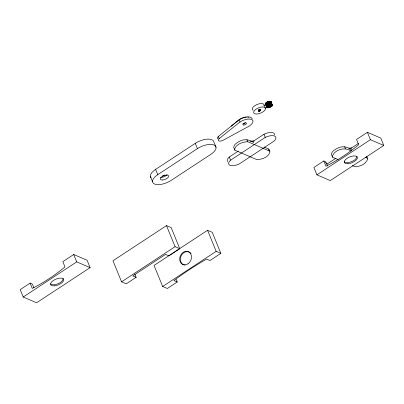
<?xml version="1.0" encoding="UTF-8"?>
<svg xmlns="http://www.w3.org/2000/svg" width="404" height="404" viewBox="0 0 404 404"><rect width="100%" height="100%" fill="white"/><g stroke="black" fill="none" stroke-linecap="round" stroke-linejoin="round"><path stroke-width="0.61" d="M269.074 150.601L268.786 149.031L264.186 147.051M366.781 157.646L366.827 156.787M63.231 278.502C62.777 282.144 58.55 283.724 55.459 284.557A6.984 3.04 -20.4 0 1 50.475 283.911M356.924 156.328C356.474 159.969 352.243 161.544 349.152 162.383A6.984 3.04 -20.4 0 1 344.168 161.736M272.488 105.116L271.983 104.535L270.912 104.505L269.529 101.237L267.246 101.889L265.282 103.646L267.029 107.792L269.715 107.6L272.195 105.974L272.442 105.52L271.044 101.621L272.442 105.52M269.337 107.615L269.675 104.712L268.387 101.55M266.68 107.55L266.524 107.212C267.165 105.484 269.079 105.601 266.544 102.288M272.276 105.449L270.695 101.379L269.625 101.348M268.625 107.772L270.387 104.555L269.099 101.399M267.837 105.444L269.296 104.727L270.912 104.505M267.973 107.817L271.044 104.51L269.751 101.348M246.248 116.963A6.974 3.111 -22.2 0 0 241.238 118.392L239.739 119.246L218.301 136.532A3.813 1.702 -22.2 0 0 218.039 138.809M231.239 126.184L239.739 119.246M219.16 138.638L239.981 121.988A8.893 3.969 -22.2 0 1 251.601 119.448A8.893 3.969 -22.2 0 1 249.349 126.013L223.038 140.304A3.813 1.702 -22.2 0 1 218.897 140.915A3.813 1.702 -22.2 0 1 219.16 138.638L218.301 136.532M267.423 107.752L271.589 104.575L270.301 101.419M151.005 177.8A12.706 5.671 -22.2 0 1 155.616 169.382L195.263 143.359A12.706 5.671 -22.2 0 1 213.878 142.041L216.029 147.303M157.767 174.649L197.41 148.627A12.706 5.671 -22.2 0 1 214.009 144.996A12.706 5.671 -22.2 0 1 210.792 154.379L171.144 180.401A12.706 5.671 -22.2 0 1 154.545 184.032A12.706 5.671 -22.2 0 1 157.767 174.649L155.616 169.382M30.113 283.133L20.2 289.638L23.21 297.011L36.587 302.763L90.107 267.63L87.097 260.262L73.72 254.51L62.817 261.666L64.963 266.928A173.594 142.253 -66.7 0 1 32.259 288.4L30.113 283.133L32.451 284.143L33.901 287.693M227.871 161.62A8.545 3.813 -22.2 0 1 229.29 157.025L238.229 151.157M252.419 141.844L263.979 134.254A8.545 3.813 -22.2 0 1 274.644 134.956M230.583 160.181L265.271 137.411A8.545 3.813 -22.2 0 1 274.574 136.027A8.545 3.813 -22.2 0 1 273.968 141.153L239.279 163.923A8.545 3.813 -22.2 0 1 229.977 165.307A8.545 3.813 -22.2 0 1 230.583 160.181L229.29 157.025M23.21 297.011L76.725 261.878L90.107 267.63M136.163 277.316L132.82 275.881L165.529 254.409L168.872 255.848L179.775 248.692L171.18 227.634L166.499 225.624L112.979 260.752L121.574 281.81L126.255 283.825L136.163 277.316L134.855 274.109M121.574 281.81L175.089 246.677L179.775 248.692M177.24 281.992L173.897 280.553A173.594 77.457 -22.2 0 1 206.606 259.085L209.949 260.524L220.852 253.364L212.257 232.31L207.575 230.295L154.055 265.428L162.65 286.481L167.332 288.496L177.24 281.992L176.169 279.361M323.806 160.959L313.893 167.463L316.903 174.831L330.28 180.588L383.8 145.455L380.79 138.087L367.413 132.33L356.51 139.486L358.661 144.753A173.594 142.253 -66.7 0 1 325.952 166.221L323.806 160.959L325.478 161.676L327.831 166.089M327.003 164.069L335.941 158.206M349.606 149.233L358.54 143.369M316.903 174.831L370.418 139.703L383.8 145.455M162.65 286.481L216.165 251.354L220.852 253.364M267.019 107.575L271.998 104.752M266.781 107.307L272.235 105.02M272.144 105.772L266.867 106.555L265.529 103.197M271.044 101.621L270.64 101.545M265.66 104.368L265.236 104.055M271.826 106.202L267.185 106.126L265.898 102.964M253.833 142.602C249.313 139.385 243.673 138.643 238.91 141.612C236.754 142.915 233.805 144.541 233.714 147.379L234.906 150.197L256.757 159.595C261.777 159.535 268.716 157.232 269.973 151.848L268.786 149.031M269.645 151.136L247.788 141.738C242.774 141.799 235.835 144.102 234.572 149.485L234.906 150.197M351.652 150.561L351.222 149.51C346.804 146.309 341.264 145.804 336.623 148.662C334.467 149.965 331.517 151.586 331.426 154.429L332.618 157.242L338.098 159.6M350.985 151.141C345.203 146.455 334.411 149.571 332.285 156.53L332.618 157.242M184.285 265.004L185.168 265.11M271.352 106.631L267.665 105.697L266.372 102.54M271.155 102.364L270.912 101.798M365.166 157.242L367.357 158.181L367.685 158.893C366.115 164.615 357.621 168.18 352.278 165.696M189.9 252.394C186.31 250.091 181.8 253.111 180.77 256.798A6.984 5.646 -69 0 0 183.648 264.827M270.751 107.025L268.266 105.303L266.978 102.141M325.68 162.534L326.897 163.807M270.064 107.363L267.665 101.808M367.413 132.33L370.418 139.703M366.711 156.606L367.357 158.181M344.642 146.682L345.501 148.788M270.695 101.379L272.286 105.368L266.731 106.959L265.453 103.717M270.402 101.444L271.69 104.601M270.18 101.247L271.488 104.55M269.882 101.353L271.17 104.51M269.529 101.237L270.816 104.394M269.246 101.374L270.534 104.535M268.953 101.419L270.246 104.575M268.786 101.348L270.079 104.505M268.539 101.51L269.832 104.666M268.236 101.596L269.524 104.752M268.009 101.571L269.296 104.727M267.812 101.742L269.099 104.904M267.514 101.869L268.801 105.03M267.246 101.889L268.534 105.05M267.115 102.066L268.402 105.227M266.842 102.222L268.13 105.378M266.489 102.449L267.776 105.611M266.261 102.626L267.549 105.782M265.963 102.732L267.271 106.035M265.812 103.055L267.105 106.217M265.63 103.308L266.918 106.464M265.534 103.485L266.822 106.641M265.282 103.646L267.029 107.792M264.14 104.984L265.534 108.408A6.353 2.833 -22.2 0 1 256.954 114.039A6.353 2.833 -22.2 0 1 256.227 109.065A6.353 2.833 -22.2 0 1 265.534 108.408M260.201 109.444L260.631 110.499M259.924 109.6L260.353 110.656M259.792 109.777L260.221 110.832M259.525 109.797L259.954 110.847M259.227 109.923L259.656 110.974M258.812 109.57L259.459 111.15M258.802 110.07L259.232 111.125M258.499 110.161L258.929 111.211M263.979 134.254L265.271 137.411M239.981 121.988L239.123 119.882A8.893 3.969 -22.2 0 1 252.157 118.958M246.93 139.632L247.788 141.738M195.263 143.359L197.41 148.627M207.575 230.295L216.165 251.354M150.379 176.457L152.53 181.719M166.499 225.624L175.089 246.677M73.72 254.51L76.725 261.878M348.874 148.273A6.989 3.116 -22.2 0 1 351.935 148.056M190.309 252.702A6.979 5.838 -62.6 0 1 191.031 253.439M250.02 141.526A6.989 3.116 -22.2 0 1 254.222 141.011M164.736 175.058A1.904 0.848 -22.2 0 1 163.039 175.886M162.595 175.952A1.904 0.848 -22.2 0 1 162.206 175.947M167.145 174.629A4.449 1.985 -22.2 0 1 160.635 177.351M247.677 116.988A6.974 3.111 -22.2 0 1 248.814 117.271M245.405 122.569A1.904 0.848 -22.2 0 1 242.875 123.457M253.222 110.337A6.353 2.833 -22.2 0 1 256.979 104.51A6.353 2.833 -22.2 0 1 264.044 105.803M260.595 109.686A1.273 0.566 -22.2 0 1 259.853 110.686A1.273 0.566 -22.2 0 1 258.333 110.797M258.388 110.317A1.273 0.566 -22.2 0 1 258.56 110.13M258.797 109.954A1.273 0.566 -22.2 0 1 259.378 109.666M347.965 163.711A6.989 3.116 -22.2 0 0 357.409 157.51A6.989 3.116 -22.2 0 0 347.167 158.237A6.989 3.116 -22.2 0 0 347.965 163.711M187.971 263.852A6.989 5.727 -66.7 0 0 189.148 252.071A6.989 5.727 -66.7 0 0 179.704 258.267A6.989 5.727 -66.7 0 0 187.971 263.852M54.272 285.886A6.989 3.116 -22.2 0 0 63.711 279.689A6.989 3.116 -22.2 0 0 53.474 280.411A6.989 3.116 -22.2 0 0 54.272 285.886M162.625 180.002A4.449 1.985 -22.2 0 0 168.63 176.058A4.449 1.985 -22.2 0 0 162.115 176.518A4.449 1.985 -22.2 0 0 162.625 180.002M243.91 125.043A1.904 0.848 -22.2 0 0 246.485 123.351A1.904 0.848 -22.2 0 0 243.693 123.548A1.904 0.848 -22.2 0 0 243.91 125.043M259.05 111.211A1.273 0.566 -22.2 0 0 260.767 110.085A1.273 0.566 -22.2 0 0 258.903 110.216A1.273 0.566 -22.2 0 0 259.05 111.211"/></g></svg>
